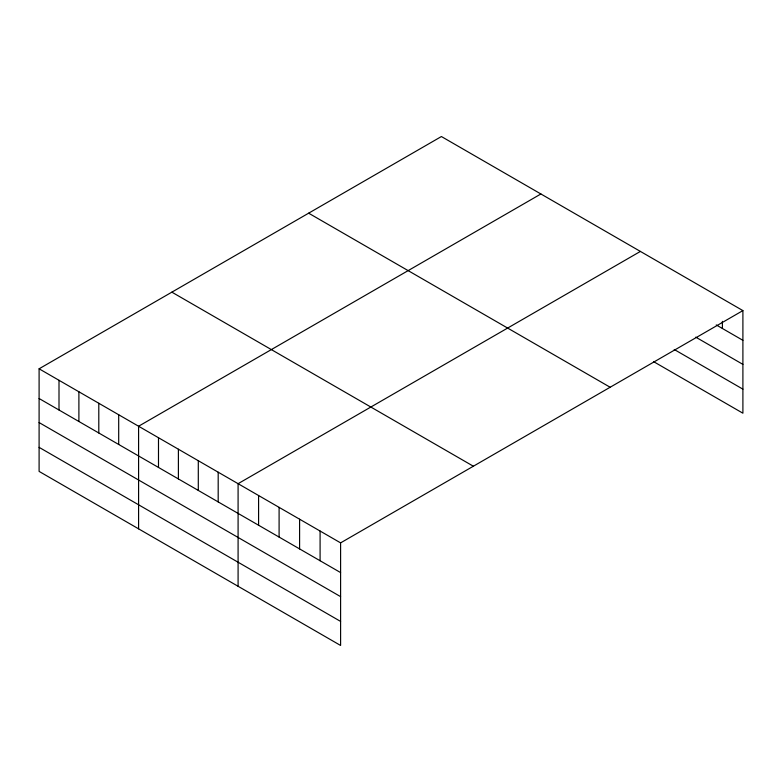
<?xml version="1.0" encoding="UTF-8"?>
<svg xmlns="http://www.w3.org/2000/svg" width="782" height="782" viewBox="0 0 782 782"><rect width="100%" height="100%" fill="white"/><g stroke="black" fill="none" stroke-linecap="round" stroke-linejoin="round"><path stroke-width="1.17" d="M742.9 310.601L441.4 136.537L39.1 368.801L39.1 471.399L340.6 645.463L340.6 542.874L742.9 310.601L742.9 413.199L653.713 361.714M540.9 193.975L138.59 426.239L138.59 528.837M640.39 251.423L238.09 483.687L238.09 586.285M716.244 324.931L742.9 340.317M695.745 337.14L742.9 364.373M674.221 349.495L742.9 389.153M308.646 213.183L610.136 387.246M171.864 292.155L473.354 466.219M39.1 368.801L340.6 542.874M39.1 398.517L340.6 572.58M39.1 422.563L340.6 596.637M39.1 447.343L340.6 621.416M722.402 321.353L722.402 328.479M320.092 531.037L320.092 560.753M299.594 519.199L299.594 548.915M279.096 507.362L279.096 537.078M258.588 495.524L258.588 525.24M218.188 472.201L218.188 501.917M198.296 460.706L198.296 490.422M178.394 449.22L178.394 478.936M158.492 437.734L158.492 467.45M118.698 414.753L118.698 444.469M98.796 403.268L98.796 432.984M78.894 391.782L78.894 421.498M59.002 380.287L59.002 410.003"/></g></svg>
